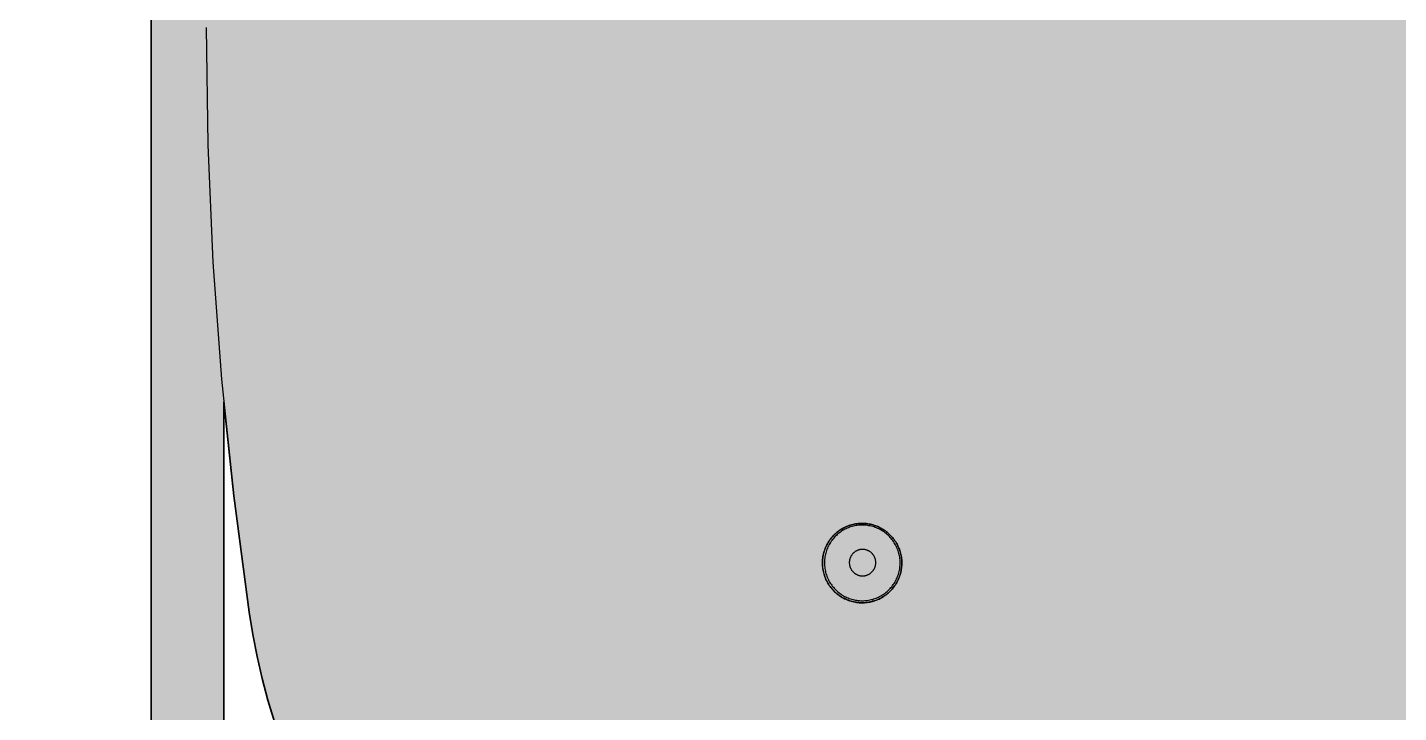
# Model space of a CAD drawing. Header units: millimetres. Extents: x 0 to 1659, y 0 to 753.
# Drawn here: x 1244.9 to 1451.8, y 442.5 to 546 of the extents above; entities that cross this region are included whole.
import ezdxf

# ---------------------------------------------------------------- set-up
doc = ezdxf.new("R2010")
doc.units = ezdxf.units.MM
doc.layers.add('Blocks', color=7, linetype='Continuous')
doc.layers.add('Blocks$Fill', color=7, linetype='Continuous', true_color=0xffffff)
doc.layers.add('Blocks$Inner', color=7, linetype='Continuous', lineweight=25, true_color=0x007f00)
doc.layers.add('Blocks$Outline', color=7, linetype='Continuous', lineweight=35, true_color=0xff3f3f)

# ---------------------------------------------------------------- blocks, each defined once
blk = doc.blocks.new('Soft Edge 80 Barstool High Top')
at = {"layer": 'Blocks$Fill'}
h = blk.add_hatch(color=256, dxfattribs=at)
h.paths.add_polyline_path([(526.2, -211.14), (527.05, -211.09), (527.48, -211.09), (527.91, -211.11), (528.34, -211.13), (528.77, -211.18), (529.2, -211.23), (529.63, -211.31), (530.05, -211.39), (530.47, -211.5), (530.89, -211.61), (531.3, -211.74), (531.71, -211.89), (532.11, -212.05), (532.51, -212.22), (532.9, -212.41), (533.28, -212.61), (533.66, -212.82), (534.03, -213.05), (534.39, -213.28), (534.74, -213.54), (535.09, -213.8), (535.42, -214.07), (535.75, -214.36), (536.06, -214.66), (536.36, -214.97), (536.66, -215.28), (536.94, -215.61), (537.21, -215.95), (537.47, -216.3), (537.71, -216.65), (537.95, -217.02), (538.17, -217.39), (538.38, -217.77), (538.57, -218.15), (538.75, -218.55), (538.92, -218.95), (539.08, -219.35), (539.22, -219.76), (539.34, -220.17), (539.45, -220.59), (539.55, -221.01), (539.63, -221.44), (539.7, -221.87), (539.75, -222.3), (539.79, -222.73), (539.81, -223.16), (539.82, -223.59), (539.81, -224.02), (539.79, -224.45), (539.75, -224.88), (539.7, -225.31), (539.63, -225.74), (539.55, -226.16), (539.45, -226.58), (539.34, -227), (539.22, -227.41), (539.08, -227.82), (538.93, -228.22), (538.76, -228.62), (538.58, -229.01), (538.39, -229.4), (538.18, -229.78), (537.96, -230.15), (537.73, -230.51), (537.48, -230.87), (537.22, -231.21), (536.95, -231.55), (536.67, -231.88), (536.38, -232.2), (536.08, -232.51), (535.77, -232.8), (535.44, -233.09), (535.11, -233.36), (534.77, -233.63), (534.42, -233.88), (534.06, -234.12), (533.69, -234.34), (533.32, -234.56), (532.93, -234.76), (532.55, -234.95), (532.15, -235.12), (531.75, -235.28), (531.34, -235.42), (530.93, -235.56), (530.52, -235.67), (530.1, -235.78), (529.68, -235.87), (529.25, -235.94), (528.82, -236), (528.39, -236.04), (527.96, -236.07), (527.53, -236.09), (527.1, -236.09), (526.67, -236.07), (526.24, -236.04), (525.81, -236), (525.38, -235.94), (524.96, -235.87), (524.54, -235.78), (524.12, -235.67), (523.7, -235.56), (523.29, -235.42), (522.88, -235.28), (522.48, -235.12), (522.09, -234.95), (521.7, -234.76), (521.32, -234.56), (520.94, -234.34), (520.58, -234.12), (520.22, -233.88), (519.87, -233.63), (519.52, -233.36), (519.19, -233.09), (518.87, -232.8), (518.55, -232.51), (518.25, -232.2), (517.96, -231.88), (517.68, -231.55), (517.41, -231.21), (517.15, -230.87), (516.91, -230.51), (516.68, -230.15), (516.46, -229.78), (516.25, -229.4), (516.05, -229.01), (515.87, -228.62), (515.71, -228.22), (515.55, -227.82), (515.42, -227.41), (515.29, -227), (515.18, -226.58), (515.08, -226.16), (515, -225.74), (514.94, -225.31), (514.88, -224.88), (514.85, -224.45), (514.82, -224.02), (514.82, -223.59), (514.82, -223.21), (514.84, -222.83), (514.87, -222.44), (508.56, -216.13), (507.54, -216.49), (506.91, -216.68), (506.26, -216.85), (505.61, -217), (504.96, -217.12), (504.3, -217.22), (503.64, -217.3), (502.98, -217.36), (502.31, -217.39), (501.65, -217.4), (163.41, -217.39), (162.74, -217.36), (162.08, -217.3), (161.42, -217.22), (160.76, -217.12), (160.11, -217), (159.46, -216.85), (158.81, -216.68), (158.17, -216.49), (157.54, -216.28), (157.16, -216.13), (150.85, -222.44), (150.9, -223.21), (150.9, -223.59), (150.89, -224.02), (150.87, -224.45), (150.83, -224.88), (150.78, -225.31), (150.72, -225.74), (150.63, -226.16), (150.54, -226.58), (150.43, -227), (150.3, -227.41), (150.16, -227.82), (150.01, -228.22), (149.84, -228.62), (149.66, -229.01), (149.47, -229.4), (149.26, -229.78), (149.04, -230.15), (148.81, -230.51), (148.56, -230.87), (148.31, -231.21), (148.04, -231.55), (147.76, -231.88), (147.47, -232.2), (147.16, -232.51), (146.85, -232.8), (146.53, -233.09), (146.2, -233.36), (145.85, -233.63), (145.5, -233.88), (145.14, -234.12), (144.78, -234.34), (144.4, -234.56), (144.02, -234.76), (143.63, -234.95), (143.23, -235.12), (142.83, -235.28), (142.43, -235.42), (142.02, -235.56), (141.6, -235.67), (141.18, -235.78), (140.76, -235.87), (140.34, -235.94), (139.91, -236), (139.48, -236.04), (139.05, -236.07), (138.62, -236.09), (138.19, -236.09), (137.75, -236.07), (137.32, -236.04), (136.89, -236), (136.47, -235.94), (136.04, -235.87), (135.62, -235.78), (135.2, -235.67), (134.79, -235.56), (134.37, -235.42), (133.97, -235.28), (133.57, -235.12), (133.17, -234.95), (132.78, -234.76), (132.4, -234.56), (132.03, -234.34), (131.66, -234.12), (131.3, -233.88), (130.95, -233.63), (130.61, -233.36), (130.28, -233.09), (129.95, -232.8), (129.64, -232.51), (129.34, -232.2), (129.04, -231.88), (128.76, -231.55), (128.5, -231.21), (128.24, -230.87), (127.99, -230.51), (127.76, -230.15), (127.54, -229.78), (127.33, -229.4), (127.14, -229.01), (126.96, -228.62), (126.79, -228.22), (126.64, -227.82), (126.5, -227.41), (126.38, -227), (126.26, -226.58), (126.17, -226.16), (126.09, -225.74), (126.02, -225.31), (125.97, -224.88), (125.93, -224.45), (125.91, -224.02), (125.9, -223.59), (125.91, -223.16), (125.93, -222.73), (125.97, -222.3), (126.02, -221.87), (126.09, -221.44), (126.17, -221.01), (126.27, -220.59), (126.38, -220.17), (126.5, -219.76), (126.64, -219.35), (126.8, -218.95), (126.96, -218.55), (127.15, -218.15), (127.34, -217.77), (127.55, -217.39), (127.77, -217.02), (128, -216.65), (128.25, -216.3), (128.51, -215.95), (128.78, -215.61), (129.06, -215.28), (129.35, -214.97), (129.66, -214.66), (129.97, -214.36), (130.3, -214.07), (130.63, -213.8), (130.98, -213.54), (131.33, -213.28), (131.69, -213.05), (132.06, -212.82), (132.43, -212.61), (132.82, -212.41), (133.21, -212.22), (133.61, -212.05), (134.01, -211.89), (134.42, -211.74), (134.83, -211.61), (135.24, -211.5), (135.67, -211.39), (136.09, -211.31), (136.52, -211.23), (136.94, -211.18), (137.38, -211.13), (137.81, -211.11), (138.24, -211.09), (138.67, -211.09), (139.1, -211.11), (139.52, -211.14), (145.84, -204.82), (145.49, -203.8), (145.3, -203.17), (145.13, -202.52), (144.98, -201.87), (144.86, -201.22), (144.75, -200.56), (144.67, -199.9), (144.62, -199.24), (144.58, -198.57), (144.57, -197.9), (144.58, 140.33), (144.67, 141.66), (144.75, 142.32), (144.86, 142.98), (144.98, 143.64), (145.13, 144.29), (145.3, 144.93), (145.49, 145.57), (145.7, 146.2), (145.84, 146.58), (139.52, 152.91), (138.67, 152.86), (138.24, 152.86), (137.81, 152.87), (137.38, 152.9), (136.94, 152.94), (136.52, 153), (136.09, 153.07), (135.67, 153.16), (135.24, 153.26), (134.83, 153.38), (134.42, 153.51), (134.01, 153.65), (133.61, 153.81), (133.21, 153.98), (132.82, 154.17), (132.43, 154.37), (132.06, 154.58), (131.69, 154.81), (131.33, 155.05), (130.98, 155.3), (130.63, 155.56), (130.3, 155.84), (129.97, 156.12), (129.66, 156.42), (129.35, 156.73), (129.06, 157.05), (128.78, 157.38), (128.51, 157.71), (128.25, 158.06), (128, 158.42), (127.77, 158.78), (127.55, 159.15), (127.34, 159.53), (127.15, 159.92), (126.96, 160.31), (126.8, 160.71), (126.64, 161.11), (126.5, 161.52), (126.38, 161.94), (126.27, 162.36), (126.17, 162.78), (126.09, 163.2), (126.02, 163.63), (125.97, 164.06), (125.93, 164.49), (125.91, 164.92), (125.9, 165.35), (125.91, 165.79), (125.93, 166.22), (125.97, 166.65), (126.02, 167.08), (126.09, 167.5), (126.17, 167.93), (126.26, 168.35), (126.38, 168.76), (126.5, 169.18), (126.64, 169.59), (126.79, 169.99), (126.96, 170.39), (127.14, 170.78), (127.33, 171.16), (127.54, 171.54), (127.76, 171.91), (127.99, 172.28), (128.24, 172.63), (128.5, 172.98), (128.76, 173.32), (129.04, 173.64), (129.34, 173.96), (129.64, 174.27), (129.95, 174.57), (130.28, 174.85), (130.61, 175.13), (130.95, 175.39), (131.3, 175.64), (131.66, 175.88), (132.03, 176.11), (132.4, 176.32), (132.78, 176.52), (133.17, 176.71), (133.57, 176.88), (133.97, 177.04), (134.37, 177.19), (134.79, 177.32), (135.2, 177.44), (135.62, 177.54), (136.04, 177.63), (136.47, 177.7), (136.89, 177.76), (137.32, 177.81), (137.75, 177.84), (138.19, 177.85), (138.62, 177.85), (139.05, 177.84), (139.48, 177.81), (139.91, 177.76), (140.34, 177.7), (140.76, 177.63), (141.18, 177.54), (141.6, 177.44), (142.02, 177.32), (142.43, 177.19), (142.83, 177.04), (143.23, 176.88), (143.63, 176.71), (144.02, 176.52), (144.4, 176.32), (144.78, 176.11), (145.14, 175.88), (145.5, 175.64), (145.85, 175.39), (146.2, 175.13), (146.53, 174.85), (146.85, 174.57), (147.16, 174.27), (147.47, 173.96), (147.76, 173.64), (148.04, 173.32), (148.31, 172.98), (148.56, 172.63), (148.81, 172.28), (149.04, 171.91), (149.26, 171.54), (149.47, 171.16), (149.66, 170.78), (149.84, 170.39), (150.01, 169.99), (150.16, 169.59), (150.3, 169.18), (150.43, 168.76), (150.54, 168.35), (150.63, 167.93), (150.72, 167.5), (150.78, 167.08), (150.83, 166.65), (150.87, 166.22), (150.89, 165.79), (150.9, 165.35), (150.9, 164.98), (150.88, 164.6), (150.85, 164.2), (157.16, 157.9), (158.17, 158.25), (158.81, 158.45), (159.46, 158.61), (160.11, 158.76), (160.76, 158.88), (161.42, 158.99), (162.08, 159.07), (162.74, 159.12), (163.41, 159.16), (164.07, 159.17), (502.31, 159.16), (502.98, 159.12), (503.64, 159.07), (504.3, 158.99), (504.96, 158.88), (505.61, 158.76), (506.26, 158.61), (506.91, 158.45), (507.54, 158.25), (508.18, 158.04), (508.56, 157.9), (514.87, 164.2), (514.82, 164.98), (514.82, 165.35), (514.82, 165.79), (514.85, 166.22), (514.88, 166.65), (514.94, 167.08), (515, 167.5), (515.08, 167.93), (515.18, 168.35), (515.29, 168.76), (515.42, 169.18), (515.55, 169.59), (515.71, 169.99), (515.87, 170.39), (516.05, 170.78), (516.25, 171.16), (516.46, 171.54), (516.68, 171.91), (516.91, 172.28), (517.15, 172.63), (517.41, 172.98), (517.68, 173.32), (517.96, 173.64), (518.25, 173.96), (518.55, 174.27), (518.87, 174.57), (519.19, 174.85), (519.52, 175.13), (519.87, 175.39), (520.22, 175.64), (520.58, 175.88), (520.94, 176.11), (521.32, 176.32), (521.7, 176.52), (522.09, 176.71), (522.48, 176.88), (522.88, 177.04), (523.29, 177.19), (523.7, 177.32), (524.12, 177.44), (524.54, 177.54), (524.96, 177.63), (525.38, 177.7), (525.81, 177.76), (526.24, 177.81), (526.67, 177.84), (527.1, 177.85), (527.53, 177.85), (527.96, 177.84), (528.39, 177.81), (528.82, 177.76), (529.25, 177.7), (529.68, 177.63), (530.1, 177.54), (530.52, 177.44), (530.93, 177.32), (531.34, 177.19), (531.75, 177.04), (532.15, 176.88), (532.55, 176.71), (532.93, 176.52), (533.32, 176.32), (533.69, 176.11), (534.06, 175.88), (534.42, 175.64), (534.77, 175.39), (535.11, 175.13), (535.44, 174.85), (535.77, 174.57), (536.08, 174.27), (536.38, 173.96), (536.67, 173.64), (536.95, 173.32), (537.22, 172.98), (537.48, 172.63), (537.73, 172.28), (537.96, 171.91), (538.18, 171.54), (538.39, 171.16), (538.58, 170.78), (538.76, 170.39), (538.93, 169.99), (539.08, 169.59), (539.22, 169.18), (539.34, 168.76), (539.45, 168.35), (539.55, 167.93), (539.63, 167.5), (539.7, 167.08), (539.75, 166.65), (539.79, 166.22), (539.81, 165.79), (539.82, 165.35), (539.81, 164.92), (539.79, 164.49), (539.75, 164.06), (539.7, 163.63), (539.63, 163.2), (539.55, 162.78), (539.45, 162.36), (539.34, 161.94), (539.22, 161.52), (539.08, 161.11), (538.92, 160.71), (538.75, 160.31), (538.57, 159.92), (538.38, 159.53), (538.17, 159.15), (537.95, 158.78), (537.71, 158.42), (537.47, 158.06), (537.21, 157.71), (536.94, 157.38), (536.66, 157.05), (536.36, 156.73), (536.06, 156.42), (535.75, 156.12), (535.42, 155.84), (535.09, 155.56), (534.74, 155.3), (534.39, 155.05), (534.03, 154.81), (533.66, 154.58), (533.28, 154.37), (532.9, 154.17), (532.51, 153.98), (532.11, 153.81), (531.71, 153.65), (531.3, 153.51), (530.89, 153.38), (530.47, 153.26), (530.05, 153.16), (529.63, 153.07), (529.2, 153), (528.77, 152.94), (528.34, 152.9), (527.91, 152.87), (527.48, 152.86), (527.05, 152.86), (526.61, 152.87), (526.2, 152.91), (519.88, 146.58), (520.23, 145.57), (520.42, 144.93), (520.59, 144.29), (520.74, 143.64), (520.86, 142.98), (520.96, 142.32), (521.04, 141.66), (521.1, 141), (521.13, 140.33), (521.15, 139.67), (521.13, -198.57), (521.1, -199.24), (521.04, -199.9), (520.96, -200.56), (520.86, -201.22), (520.74, -201.87), (520.59, -202.52), (520.42, -203.17), (520.23, -203.8), (520.02, -204.43), (519.88, -204.82)], flags=0)
h.paths.add_polyline_path([(483.42, 110.12), (486.93, 105.78), (488.94, 103.03), (490.86, 100.22), (492.67, 97.35), (494.4, 94.42), (496.01, 91.43), (497.53, 88.39), (498.94, 85.29), (500.25, 82.15), (501.45, 78.97), (502.54, 75.75), (503.52, 72.5), (504.39, 69.21), (505.15, 65.89), (505.79, 62.56), (506.32, 59.2), (508.67, 41.63), (510.15, 27.45), (510.15, 136.85)], flags=0)
h.paths.add_polyline_path([(389.42, 148.17), (421.18, 144.35), (424.53, 143.82), (427.87, 143.17), (431.19, 142.41), (434.47, 141.55), (437.73, 140.56), (440.95, 139.47), (444.13, 138.27), (447.27, 136.97), (450.36, 135.55), (453.41, 134.04), (456.4, 132.42), (459.33, 130.7), (462.2, 128.88), (465.01, 126.96), (467.75, 124.95), (470.43, 122.85), (472.1, 121.44), (498.83, 148.17)], flags=0)
h.paths.add_polyline_path([(193.61, 121.45), (195.82, 123.28), (197.25, 124.41), (198.7, 125.51), (200.16, 126.58), (201.65, 127.63), (203.16, 128.65), (204.69, 129.64), (206.23, 130.61), (207.8, 131.55), (209.38, 132.46), (210.98, 133.34), (212.86, 134.33), (214.76, 135.28), (216.68, 136.19), (218.63, 137.06), (220.6, 137.88), (222.59, 138.67), (224.6, 139.42), (226.63, 140.12), (228.68, 140.79), (230.75, 141.41), (232.84, 141.98), (234.94, 142.52), (237.07, 143), (239.21, 143.45), (241.37, 143.85), (243.54, 144.2), (256.25, 145.97), (269, 147.47), (276.42, 148.17), (166.89, 148.17)], flags=0)
h.paths.add_polyline_path([(155.57, 27.32), (157.77, 47.49), (159.54, 60.2), (159.9, 62.37), (160.29, 64.53), (160.74, 66.67), (161.22, 68.8), (161.76, 70.9), (162.33, 72.99), (162.95, 75.06), (163.62, 77.11), (164.32, 79.14), (165.07, 81.15), (165.86, 83.14), (166.69, 85.11), (167.55, 87.06), (168.46, 88.98), (169.41, 90.88), (170.4, 92.76), (171.28, 94.36), (172.19, 95.94), (173.13, 97.51), (174.1, 99.06), (175.09, 100.58), (176.11, 102.09), (177.16, 103.58), (178.23, 105.04), (179.33, 106.49), (180.46, 107.92), (181.61, 109.32), (182.3, 110.13), (155.57, 136.85)], flags=0)
h.paths.add_polyline_path([(182.3, -168.36), (178.79, -164.01), (176.78, -161.27), (174.86, -158.46), (173.04, -155.59), (171.32, -152.66), (169.7, -149.67), (168.19, -146.62), (166.77, -143.53), (165.47, -140.39), (164.27, -137.21), (163.18, -133.99), (162.2, -130.73), (161.33, -127.45), (160.57, -124.13), (159.92, -120.79), (159.39, -117.43), (157.04, -99.86), (155.57, -85.68), (155.57, -195.09)], flags=0)
h.paths.add_polyline_path([(276.29, -206.4), (244.54, -202.58), (241.18, -202.05), (237.85, -201.41), (234.53, -200.65), (231.24, -199.78), (227.99, -198.8), (224.77, -197.71), (221.59, -196.51), (218.45, -195.2), (215.35, -193.79), (212.31, -192.27), (209.32, -190.65), (206.39, -188.93), (203.52, -187.11), (200.71, -185.2), (197.96, -183.19), (195.29, -181.09), (193.62, -179.67), (166.89, -206.4)], flags=0)
h.paths.add_polyline_path([(510.15, -85.56), (507.95, -105.72), (506.17, -118.43), (505.82, -120.61), (505.42, -122.77), (504.98, -124.91), (504.49, -127.03), (503.96, -129.14), (503.38, -131.23), (502.76, -133.3), (502.1, -135.35), (501.4, -137.38), (500.65, -139.39), (499.86, -141.38), (499.03, -143.35), (498.16, -145.29), (497.25, -147.22), (496.31, -149.12), (495.32, -150.99), (494.44, -152.6), (493.52, -154.18), (492.59, -155.75), (491.62, -157.29), (490.63, -158.82), (489.6, -160.33), (488.56, -161.81), (487.48, -163.28), (486.38, -164.73), (485.26, -166.15), (484.11, -167.56), (483.42, -168.37), (510.15, -195.09)], flags=0)
h.paths.add_polyline_path([(472.11, -179.68), (469.9, -181.52), (468.47, -182.64), (467.02, -183.74), (465.55, -184.82), (464.07, -185.86), (462.56, -186.88), (461.03, -187.88), (459.49, -188.84), (457.92, -189.78), (456.34, -190.69), (454.74, -191.58), (452.86, -192.57), (450.96, -193.51), (449.03, -194.42), (447.09, -195.29), (445.12, -196.12), (443.13, -196.91), (441.12, -197.66), (439.09, -198.36), (437.04, -199.02), (434.97, -199.64), (432.88, -200.22), (430.77, -200.75), (428.65, -201.24), (426.51, -201.68), (424.35, -202.08), (422.17, -202.43), (409.46, -204.21), (396.72, -205.71), (389.3, -206.4), (498.83, -206.4)], flags=0)
at = {"layer": 'Blocks$Inner'}
blk.add_line((155.57, -85.68), (155.57, -197.9), dxfattribs=at)
for points in [[(144.57, -197.9), (144.57, 139.67)], [(152.86, -29.12), (153.12, -46.84), (153.91, -64.55), (155.21, -82.23), (157.04, -99.86), (159.39, -117.43), (159.92, -120.79), (160.57, -124.13), (161.33, -127.45), (162.2, -130.73), (163.18, -133.99)], [(247.76, -105.67), (247.9, -105.53), (248.06, -105.4), (248.21, -105.28), (248.37, -105.16), (248.54, -105.04), (248.7, -104.93), (248.88, -104.83), (249.05, -104.73), (249.23, -104.64), (249.41, -104.56), (249.59, -104.48), (249.78, -104.4), (249.97, -104.34), (250.16, -104.27), (250.35, -104.22), (250.54, -104.17), (250.74, -104.13), (250.94, -104.1), (251.13, -104.07), (251.33, -104.05), (251.53, -104.03), (251.73, -104.02), (251.93, -104.02), (252.13, -104.03), (252.34, -104.04), (252.55, -104.06), (252.75, -104.08), (252.96, -104.12), (253.16, -104.16), (253.36, -104.21), (253.56, -104.26), (253.76, -104.32), (253.95, -104.39), (254.15, -104.46), (254.34, -104.55), (254.52, -104.63), (254.71, -104.73), (254.89, -104.83), (255.07, -104.94), (255.24, -105.05), (255.41, -105.17), (255.58, -105.29), (255.74, -105.42), (255.89, -105.56), (256.05, -105.7), (256.19, -105.85), (256.33, -106), (256.47, -106.15), (256.6, -106.31), (256.73, -106.48), (256.85, -106.65), (256.96, -106.82), (257.07, -107), (257.17, -107.18), (257.26, -107.36), (257.35, -107.55), (257.43, -107.74), (257.51, -107.93), (257.58, -108.13), (257.64, -108.33), (257.69, -108.53), (257.74, -108.73), (257.78, -108.93), (257.82, -109.13), (257.85, -109.34), (257.87, -109.55), (257.88, -109.75), (257.88, -109.96), (257.88, -110.17), (257.87, -110.37), (257.86, -110.58), (257.84, -110.79), (257.81, -110.99), (257.77, -111.19), (257.73, -111.4), (257.67, -111.6), (257.62, -111.8), (257.55, -111.99), (257.48, -112.19), (257.4, -112.38), (257.32, -112.57), (257.23, -112.75), (257.13, -112.94), (257.03, -113.12), (256.92, -113.29), (256.8, -113.46), (256.68, -113.63), (256.55, -113.79), (256.42, -113.95), (256.28, -114.11), (256.14, -114.26), (255.99, -114.4), (255.84, -114.54), (255.68, -114.67), (255.52, -114.8), (255.35, -114.92), (255.18, -115.04), (255, -115.14), (254.82, -115.25), (254.64, -115.35), (254.46, -115.44), (254.27, -115.52), (254.08, -115.6), (253.89, -115.67), (253.69, -115.74), (253.49, -115.79), (253.29, -115.85), (253.09, -115.89), (252.89, -115.93), (252.68, -115.96), (252.48, -115.98), (252.27, -116), (252.07, -116.01), (251.86, -116.01), (251.66, -116), (251.45, -115.99), (251.24, -115.97), (251.04, -115.94), (250.83, -115.91), (250.63, -115.87), (250.43, -115.82), (250.23, -115.77), (250.03, -115.71), (249.83, -115.64), (249.64, -115.56), (249.45, -115.48), (249.26, -115.39), (249.08, -115.3), (248.9, -115.2), (248.72, -115.09), (248.55, -114.98), (248.38, -114.86), (248.21, -114.74), (248.05, -114.61), (247.89, -114.47), (247.74, -114.33), (247.6, -114.18), (247.45, -114.03), (247.32, -113.88), (247.19, -113.72), (247.06, -113.55), (246.94, -113.38), (246.83, -113.21), (246.72, -113.03), (246.62, -112.85), (246.53, -112.67), (246.44, -112.48), (246.36, -112.29), (246.28, -112.1), (246.21, -111.9), (246.15, -111.7), (246.09, -111.5), (246.05, -111.3), (246, -111.1), (245.97, -110.89), (245.94, -110.69), (245.92, -110.48), (245.91, -110.28), (245.9, -110.07), (245.91, -109.86), (245.91, -109.66), (245.93, -109.45), (245.95, -109.24), (245.98, -109.04), (246.02, -108.83), (246.06, -108.63), (246.11, -108.43), (246.17, -108.23), (246.24, -108.04), (246.31, -107.84), (246.39, -107.65), (246.47, -107.46), (246.56, -107.27), (246.66, -107.09), (246.76, -106.91), (246.87, -106.74), (246.99, -106.56), (247.11, -106.4), (247.24, -106.23), (247.37, -106.08), (247.51, -105.92), (247.65, -105.77), (247.51, -105.92), (247.65, -105.77), (247.51, -105.92), (247.65, -105.77)], [(256.14, -114.26), (256.28, -114.11), (256.42, -113.95), (256.55, -113.79), (256.68, -113.63), (256.8, -113.46), (256.92, -113.29), (257.03, -113.12), (257.13, -112.94), (257.23, -112.75), (257.32, -112.57), (257.4, -112.38), (257.32, -112.57), (257.23, -112.75), (257.13, -112.94), (257.03, -113.12), (256.92, -113.29), (256.8, -113.46), (256.68, -113.63), (256.55, -113.79), (256.42, -113.95), (256.28, -114.11), (256.14, -114.26), (255.99, -114.4), (256.14, -114.26), (256.28, -114.11), (256.42, -113.95), (256.55, -113.79), (256.68, -113.63), (256.8, -113.46), (256.92, -113.29), (257.03, -113.12), (257.13, -112.94), (257.23, -112.75), (257.32, -112.57), (257.4, -112.38), (257.48, -112.19), (257.55, -111.99), (257.62, -111.8), (257.67, -111.6), (257.73, -111.4), (257.77, -111.19), (257.81, -110.99), (257.84, -110.79), (257.86, -110.58), (257.87, -110.37), (257.88, -110.17), (257.88, -109.96), (257.88, -109.75), (257.87, -109.55), (257.85, -109.34), (257.82, -109.13), (257.78, -108.93), (257.74, -108.73), (257.69, -108.53), (257.64, -108.33), (257.58, -108.13), (257.51, -107.93), (257.43, -107.74), (257.35, -107.55), (257.26, -107.36), (257.17, -107.18), (257.07, -107), (256.96, -106.82), (256.85, -106.65), (256.73, -106.48), (256.6, -106.31), (256.47, -106.15), (256.33, -106), (256.19, -105.85), (256.05, -105.7), (255.89, -105.56), (255.74, -105.42), (255.58, -105.29), (255.41, -105.17), (255.24, -105.05), (255.07, -104.94), (254.89, -104.83), (254.71, -104.73), (254.52, -104.63), (254.34, -104.55), (254.15, -104.46), (253.95, -104.39), (253.76, -104.32), (253.56, -104.26), (253.36, -104.21), (253.16, -104.16), (252.96, -104.12), (252.75, -104.08), (252.55, -104.06), (252.34, -104.04), (252.13, -104.03), (251.93, -104.02), (251.73, -104.02), (251.53, -104.03), (251.33, -104.05), (251.13, -104.07), (250.94, -104.1), (250.74, -104.13), (250.54, -104.17), (250.35, -104.22), (250.16, -104.27), (249.97, -104.34), (249.78, -104.4), (249.59, -104.48), (249.41, -104.56), (249.23, -104.64), (249.05, -104.73), (248.88, -104.83), (248.7, -104.93), (248.54, -105.04), (248.37, -105.16), (248.21, -105.28), (248.06, -105.4), (247.9, -105.53), (247.78, -105.65), (247.9, -105.53), (248.06, -105.4), (248.21, -105.28), (248.37, -105.16), (248.54, -105.04), (248.7, -104.93), (248.88, -104.83), (249.05, -104.73), (249.23, -104.64), (249.41, -104.56), (249.59, -104.48), (249.78, -104.4), (249.97, -104.34), (250.16, -104.27), (250.35, -104.22), (250.54, -104.17), (250.74, -104.13), (250.94, -104.1), (251.13, -104.07), (251.33, -104.05), (251.53, -104.03), (251.73, -104.02), (251.93, -104.02), (252.13, -104.03), (252.34, -104.04), (252.55, -104.06), (252.75, -104.08), (252.96, -104.12), (253.16, -104.16), (253.36, -104.21), (253.56, -104.26), (253.76, -104.32), (253.95, -104.39), (254.15, -104.46), (254.34, -104.55), (254.52, -104.63), (254.71, -104.73), (254.89, -104.83), (255.07, -104.94), (255.24, -105.05), (255.41, -105.17), (255.58, -105.29), (255.74, -105.42), (255.89, -105.56), (256.05, -105.7), (256.19, -105.85), (256.33, -106), (256.47, -106.15), (256.6, -106.31), (256.73, -106.48), (256.85, -106.65), (256.96, -106.82), (257.07, -107), (257.17, -107.18), (257.26, -107.36), (257.35, -107.55), (257.43, -107.74), (257.51, -107.93), (257.58, -108.13), (257.64, -108.33), (257.69, -108.53), (257.74, -108.73), (257.78, -108.93), (257.82, -109.13), (257.85, -109.34), (257.87, -109.55), (257.88, -109.75), (257.88, -109.96), (257.88, -110.17), (257.87, -110.37), (257.86, -110.58), (257.84, -110.79), (257.81, -110.99), (257.77, -111.19), (257.73, -111.4), (257.67, -111.6), (257.62, -111.8), (257.55, -111.99), (257.48, -112.19), (257.4, -112.38), (257.32, -112.57), (257.23, -112.75), (257.13, -112.94), (257.03, -113.12), (256.92, -113.29), (256.8, -113.46), (256.68, -113.63), (256.55, -113.79), (256.42, -113.95), (256.28, -114.11), (256.14, -114.26), (255.99, -114.4)]]:
    blk.add_lwpolyline(points, dxfattribs=at)
for points in [[(256.14, -114.26), (256.28, -114.11), (256.42, -113.95), (256.55, -113.79), (256.68, -113.63), (256.8, -113.46), (256.92, -113.29), (257.03, -113.12), (257.13, -112.94), (257.23, -112.75), (257.32, -112.57), (257.4, -112.38), (257.48, -112.19), (257.55, -111.99), (257.62, -111.8), (257.67, -111.6), (257.73, -111.4), (257.77, -111.19), (257.81, -110.99), (257.84, -110.79), (257.86, -110.58), (257.88, -110.37), (257.88, -110.17), (257.88, -109.96), (257.88, -109.75), (257.87, -109.55), (257.85, -109.34), (257.82, -109.13), (257.78, -108.93), (257.74, -108.73), (257.7, -108.53), (257.64, -108.33), (257.58, -108.13), (257.51, -107.93), (257.43, -107.74), (257.35, -107.55), (257.26, -107.36), (257.17, -107.18), (257.07, -107), (256.96, -106.82), (256.85, -106.65), (256.73, -106.48), (256.6, -106.31), (256.47, -106.15), (256.33, -106), (256.19, -105.85), (256.05, -105.7), (255.89, -105.56), (255.74, -105.42), (255.58, -105.29), (255.41, -105.17), (255.24, -105.05), (255.07, -104.94), (254.89, -104.83), (254.71, -104.73), (254.53, -104.63), (254.34, -104.55), (254.15, -104.46), (253.95, -104.39), (253.76, -104.32), (253.56, -104.26), (253.36, -104.21), (253.16, -104.16), (252.96, -104.12), (252.75, -104.08), (252.55, -104.06), (252.34, -104.04), (252.13, -104.03), (251.93, -104.02), (251.72, -104.02), (251.52, -104.03), (251.31, -104.05), (251.1, -104.07), (250.9, -104.1), (250.7, -104.14), (250.5, -104.18), (250.3, -104.23), (250.1, -104.29), (249.9, -104.36), (249.71, -104.43), (249.52, -104.51), (249.33, -104.59), (249.15, -104.68), (248.96, -104.78), (248.79, -104.88), (248.61, -104.99), (248.44, -105.11), (248.27, -105.23), (248.11, -105.36), (247.95, -105.49), (247.8, -105.63), (247.65, -105.77), (247.64, -105.78), (247.5, -105.93), (247.36, -106.08), (247.23, -106.24), (247.1, -106.41), (246.98, -106.57), (246.86, -106.75), (246.75, -106.92), (246.65, -107.1), (246.55, -107.28), (246.46, -107.47), (246.38, -107.66), (246.3, -107.85), (246.23, -108.05), (246.16, -108.24), (246.1, -108.44), (246.05, -108.64), (246.01, -108.84), (245.97, -109.05), (245.94, -109.25), (245.92, -109.46), (245.9, -109.67), (245.9, -109.87), (245.89, -110.08), (245.9, -110.29), (245.91, -110.49), (245.93, -110.7), (245.96, -110.9), (245.99, -111.11), (246.04, -111.31), (246.08, -111.51), (246.14, -111.71), (246.2, -111.91), (246.27, -112.11), (246.35, -112.3), (246.43, -112.49), (246.52, -112.68), (246.61, -112.86), (246.71, -113.04), (246.82, -113.22), (246.93, -113.39), (247.05, -113.56), (247.18, -113.72), (247.31, -113.89), (247.45, -114.04), (247.59, -114.19), (247.73, -114.34), (247.89, -114.48), (248.04, -114.62), (248.2, -114.75), (248.37, -114.87), (248.54, -114.99), (248.71, -115.1), (248.89, -115.21), (249.07, -115.31), (249.25, -115.4), (249.44, -115.49), (249.63, -115.57), (249.83, -115.65), (250.02, -115.72), (250.22, -115.78), (250.42, -115.83), (250.62, -115.88), (250.82, -115.92), (251.03, -115.95), (251.23, -115.98), (251.44, -116), (251.65, -116.01), (251.85, -116.02), (252.06, -116.01), (252.26, -116.01), (252.47, -115.99), (252.67, -115.97), (252.88, -115.94), (253.08, -115.9), (253.28, -115.85), (253.48, -115.8), (253.68, -115.75), (253.88, -115.68), (254.07, -115.61), (254.26, -115.53), (254.45, -115.45), (254.63, -115.36), (254.82, -115.26), (254.99, -115.15), (255.17, -115.04), (255.34, -114.93), (255.51, -114.81), (255.67, -114.68), (255.83, -114.55), (255.98, -114.41), (256.13, -114.27)], [(251.69, -115.7), (251.89, -115.7), (252.08, -115.7), (252.28, -115.69), (252.48, -115.68), (252.67, -115.65), (252.87, -115.62), (253.06, -115.59), (253.25, -115.54), (253.44, -115.5), (253.63, -115.44), (253.82, -115.38), (254.01, -115.31), (254.19, -115.23), (254.37, -115.15), (254.54, -115.06), (254.72, -114.97), (254.89, -114.87), (255.05, -114.76), (255.22, -114.65), (255.38, -114.54), (255.53, -114.42), (255.68, -114.29), (255.83, -114.16), (255.97, -114.02), (256.11, -113.88), (256.24, -113.73), (256.36, -113.58), (256.48, -113.42), (256.6, -113.26), (256.71, -113.1), (256.81, -112.93), (256.91, -112.76), (257.01, -112.59), (257.09, -112.41), (257.17, -112.23), (257.25, -112.05), (257.31, -111.86), (257.38, -111.67), (257.43, -111.48), (257.48, -111.29), (257.52, -111.1), (257.56, -110.91), (257.58, -110.71), (257.6, -110.51), (257.62, -110.32), (257.63, -110.12), (257.63, -109.92), (257.62, -109.73), (257.61, -109.53), (257.59, -109.33), (257.56, -109.14), (257.53, -108.94), (257.49, -108.75), (257.45, -108.56), (257.39, -108.37), (257.33, -108.18), (257.27, -108), (257.2, -107.81), (257.12, -107.63), (257.03, -107.45), (256.94, -107.28), (256.85, -107.11), (256.74, -106.94), (256.63, -106.77), (256.52, -106.61), (256.4, -106.45), (256.28, -106.3), (256.15, -106.15), (256.01, -106.01), (255.87, -105.87), (255.73, -105.74), (255.58, -105.61), (255.42, -105.48), (255.27, -105.37), (255.1, -105.25), (254.94, -105.15), (254.77, -105.04), (254.6, -104.95), (254.42, -104.86), (254.24, -104.78), (254.06, -104.7), (253.88, -104.63), (253.69, -104.56), (253.5, -104.51), (253.31, -104.45), (253.12, -104.41), (252.93, -104.37), (252.73, -104.34), (252.54, -104.31), (252.34, -104.3), (252.14, -104.29), (251.95, -104.28), (251.75, -104.28), (251.55, -104.29), (251.36, -104.31), (251.16, -104.33), (250.97, -104.36), (250.77, -104.4), (250.58, -104.44), (250.39, -104.49), (250.2, -104.54), (250.01, -104.61), (249.83, -104.68), (249.64, -104.75), (249.47, -104.83), (249.29, -104.92), (249.12, -105.01), (248.94, -105.11), (248.78, -105.22), (248.62, -105.33), (248.46, -105.45), (248.3, -105.57), (248.15, -105.7), (248.01, -105.83), (247.86, -105.97), (247.73, -106.11), (247.6, -106.26), (247.47, -106.41), (247.35, -106.56), (247.23, -106.72), (247.12, -106.89), (247.02, -107.05), (246.92, -107.22), (246.83, -107.4), (246.74, -107.58), (246.66, -107.76), (246.59, -107.94), (246.52, -108.12), (246.46, -108.31), (246.4, -108.5), (246.35, -108.69), (246.31, -108.88), (246.28, -109.08), (246.25, -109.27), (246.23, -109.47), (246.21, -109.67), (246.21, -109.86), (246.2, -110.06), (246.21, -110.26), (246.22, -110.45), (246.24, -110.65), (246.27, -110.85), (246.3, -111.04), (246.34, -111.23), (246.39, -111.43), (246.44, -111.62), (246.5, -111.8), (246.56, -111.99), (246.64, -112.17), (246.71, -112.35), (246.8, -112.53), (246.89, -112.71), (246.99, -112.88), (247.09, -113.05), (247.2, -113.21), (247.31, -113.37), (247.43, -113.53), (247.56, -113.68), (247.69, -113.83), (247.82, -113.97), (247.96, -114.11), (248.11, -114.25), (248.25, -114.38), (248.41, -114.5), (248.57, -114.62), (248.73, -114.73), (248.89, -114.84), (249.06, -114.94), (249.23, -115.04), (249.41, -115.12), (249.59, -115.21), (249.77, -115.29), (249.95, -115.36), (250.14, -115.42), (250.33, -115.48), (250.52, -115.53), (250.71, -115.58), (250.91, -115.61), (251.1, -115.64), (251.3, -115.67), (251.49, -115.69)], [(247.78, -105.65), (247.9, -105.53), (248.06, -105.4), (248.21, -105.28), (248.37, -105.16), (248.54, -105.04), (248.7, -104.93), (248.88, -104.83), (249.05, -104.73), (249.23, -104.64), (249.41, -104.56), (249.59, -104.48), (249.78, -104.4), (249.97, -104.34), (250.16, -104.27), (250.35, -104.22), (250.54, -104.17), (250.74, -104.13), (250.94, -104.1), (251.13, -104.07), (251.33, -104.05), (251.53, -104.03), (251.73, -104.02), (251.93, -104.02), (252.13, -104.03), (252.34, -104.04), (252.55, -104.06), (252.75, -104.08), (252.96, -104.12), (253.16, -104.16), (253.36, -104.21), (253.56, -104.26), (253.76, -104.32), (253.95, -104.39), (254.15, -104.46), (254.34, -104.55), (254.52, -104.63), (254.71, -104.73), (254.89, -104.83), (255.07, -104.94), (255.24, -105.05), (255.41, -105.17), (255.58, -105.29), (255.74, -105.42), (255.89, -105.56), (256.05, -105.7), (256.19, -105.85), (256.33, -106), (256.47, -106.15), (256.6, -106.31), (256.73, -106.48), (256.85, -106.65), (256.96, -106.82), (257.07, -107), (257.17, -107.18), (257.26, -107.36), (257.35, -107.55), (257.43, -107.74), (257.51, -107.93), (257.58, -108.13), (257.64, -108.33), (257.69, -108.53), (257.74, -108.73), (257.78, -108.93), (257.82, -109.13), (257.85, -109.34), (257.87, -109.55), (257.88, -109.75), (257.88, -109.96), (257.88, -110.17), (257.87, -110.37), (257.86, -110.58), (257.84, -110.79), (257.81, -110.99), (257.77, -111.19), (257.73, -111.4), (257.67, -111.6), (257.62, -111.8), (257.55, -111.99), (257.48, -112.19), (257.4, -112.38), (257.48, -112.19), (257.55, -111.99), (257.62, -111.8), (257.67, -111.6), (257.73, -111.4), (257.77, -111.19), (257.81, -110.99), (257.84, -110.79), (257.86, -110.58), (257.87, -110.37), (257.88, -110.17), (257.88, -109.96), (257.88, -109.75), (257.87, -109.55), (257.85, -109.34), (257.82, -109.13), (257.78, -108.93), (257.74, -108.73), (257.69, -108.53), (257.64, -108.33), (257.58, -108.13), (257.51, -107.93), (257.43, -107.74), (257.35, -107.55), (257.26, -107.36), (257.17, -107.18), (257.07, -107), (256.96, -106.82), (256.85, -106.65), (256.73, -106.48), (256.6, -106.31), (256.47, -106.15), (256.33, -106), (256.19, -105.85), (256.05, -105.7), (255.89, -105.56), (255.74, -105.42), (255.58, -105.29), (255.41, -105.17), (255.24, -105.05), (255.07, -104.94), (254.89, -104.83), (254.71, -104.73), (254.52, -104.63), (254.34, -104.55), (254.15, -104.46), (253.95, -104.39), (253.76, -104.32), (253.56, -104.26), (253.36, -104.21), (253.16, -104.16), (252.96, -104.12), (252.75, -104.08), (252.55, -104.06), (252.34, -104.04), (252.13, -104.03), (251.93, -104.02), (251.73, -104.02), (251.53, -104.03), (251.33, -104.05), (251.13, -104.07), (250.94, -104.1), (250.74, -104.13), (250.54, -104.17), (250.35, -104.22), (250.16, -104.27), (249.97, -104.34), (249.78, -104.4), (249.59, -104.48), (249.41, -104.56), (249.23, -104.64), (249.05, -104.73), (248.88, -104.83), (248.7, -104.93), (248.54, -105.04), (248.37, -105.16), (248.21, -105.28), (248.06, -105.4), (247.9, -105.53)], [(252.04, -107.95), (251.97, -107.95), (251.9, -107.95), (251.83, -107.96), (251.76, -107.96), (251.69, -107.97), (251.63, -107.98), (251.56, -107.99), (251.49, -108.01), (251.42, -108.03), (251.36, -108.05), (251.29, -108.07), (251.23, -108.09), (251.16, -108.12), (251.1, -108.15), (251.04, -108.18), (250.98, -108.21), (250.92, -108.24), (250.86, -108.28), (250.8, -108.32), (250.75, -108.36), (250.69, -108.4), (250.64, -108.45), (250.59, -108.49), (250.54, -108.54), (250.49, -108.59), (250.45, -108.64), (250.4, -108.7), (250.36, -108.75), (250.32, -108.81), (250.28, -108.86), (250.25, -108.92), (250.21, -108.98), (250.18, -109.04), (250.15, -109.1), (250.12, -109.17), (250.09, -109.23), (250.07, -109.3), (250.05, -109.36), (250.03, -109.43), (250.01, -109.5), (250, -109.56), (249.99, -109.63), (249.98, -109.7), (249.97, -109.77), (249.96, -109.84), (249.96, -109.91), (249.96, -109.97), (249.96, -110.04), (249.97, -110.11), (249.97, -110.18), (249.98, -110.25), (249.99, -110.32), (250.01, -110.38), (250.02, -110.45), (250.04, -110.52), (250.06, -110.58), (250.09, -110.65), (250.11, -110.71), (250.14, -110.78), (250.17, -110.84), (250.2, -110.9), (250.23, -110.96), (250.27, -111.02), (250.31, -111.08), (250.35, -111.13), (250.39, -111.19), (250.43, -111.24), (250.48, -111.29), (250.53, -111.34), (250.58, -111.39), (250.63, -111.44), (250.68, -111.48), (250.73, -111.53), (250.79, -111.57), (250.84, -111.61), (250.9, -111.64), (250.96, -111.68), (251.02, -111.71), (251.08, -111.75), (251.14, -111.77), (251.21, -111.8), (251.27, -111.83), (251.34, -111.85), (251.4, -111.87), (251.47, -111.89), (251.54, -111.9), (251.6, -111.92), (251.67, -111.93), (251.74, -111.94), (251.81, -111.94), (251.88, -111.95), (251.95, -111.95), (252.02, -111.95), (252.09, -111.94), (252.15, -111.94), (252.22, -111.93), (252.29, -111.92), (252.36, -111.91), (252.43, -111.89), (252.49, -111.87), (252.56, -111.86), (252.62, -111.83), (252.69, -111.81), (252.75, -111.78), (252.82, -111.75), (252.88, -111.72), (252.94, -111.69), (253, -111.66), (253.06, -111.62), (253.11, -111.58), (253.17, -111.54), (253.22, -111.5), (253.28, -111.45), (253.33, -111.41), (253.38, -111.36), (253.42, -111.31), (253.47, -111.26), (253.51, -111.2), (253.56, -111.15), (253.6, -111.09), (253.63, -111.04), (253.67, -110.98), (253.71, -110.92), (253.74, -110.86), (253.77, -110.8), (253.8, -110.73), (253.82, -110.67), (253.85, -110.6), (253.87, -110.54), (253.89, -110.47), (253.9, -110.4), (253.92, -110.34), (253.93, -110.27), (253.94, -110.2), (253.95, -110.13), (253.95, -110.06), (253.96, -110), (253.96, -109.93), (253.95, -109.86), (253.95, -109.79), (253.94, -109.72), (253.93, -109.65), (253.92, -109.58), (253.91, -109.52), (253.89, -109.45), (253.87, -109.38), (253.85, -109.32), (253.83, -109.25), (253.8, -109.19), (253.78, -109.12), (253.75, -109.06), (253.72, -109), (253.68, -108.94), (253.65, -108.88), (253.61, -108.82), (253.57, -108.77), (253.53, -108.71), (253.48, -108.66), (253.44, -108.61), (253.39, -108.56), (253.34, -108.51), (253.29, -108.46), (253.24, -108.42), (253.19, -108.37), (253.13, -108.33), (253.07, -108.29), (253.02, -108.26), (252.96, -108.22), (252.9, -108.19), (252.83, -108.16), (252.77, -108.13), (252.71, -108.1), (252.64, -108.07), (252.58, -108.05), (252.51, -108.03), (252.45, -108.01), (252.38, -108), (252.31, -107.98), (252.24, -107.97), (252.18, -107.96), (252.11, -107.96)]]:
    blk.add_lwpolyline(points, close=True, dxfattribs=at)
at = {"layer": 'Blocks$Outline'}
for points in [[(145.84, -204.82), (145.7, -204.43), (145.49, -203.8), (145.3, -203.17), (145.13, -202.52), (144.98, -201.87), (144.86, -201.22), (144.75, -200.56), (144.67, -199.9), (144.62, -199.24), (144.58, -198.57), (144.57, -197.9), (144.57, 139.67), (144.58, 140.33)], [(182.3, -168.36), (180.89, -166.69), (178.79, -164.01), (176.78, -161.27), (174.86, -158.46), (173.04, -155.59), (171.32, -152.66), (169.7, -149.67), (168.19, -146.62), (166.77, -143.53), (165.47, -140.39), (164.27, -137.21), (163.18, -133.99), (162.2, -130.73), (161.33, -127.45), (160.57, -124.13), (159.92, -120.79), (159.39, -117.43), (157.04, -99.86), (155.57, -85.68)], [(155.57, -85.68), (155.57, -195.09)]]:
    blk.add_lwpolyline(points, dxfattribs=at)

msp = doc.modelspace()

# ---------------------------------------------------------------- block references
at = {"layer": 'Blocks'}
msp.add_blockref('Soft Edge 80 Barstool High Top', (1118.95, 575.14), dxfattribs=at)

doc.saveas('drawing.dxf')
